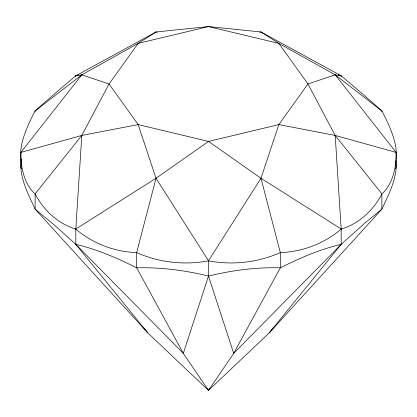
<?xml version="1.0" encoding="UTF-8"?>
<svg xmlns="http://www.w3.org/2000/svg" width="417" height="417" viewBox="0 0 417 417"><rect width="100%" height="100%" fill="white"/><g stroke="black" fill="none" stroke-linecap="round" stroke-linejoin="round"><path stroke-width="0.63" d="M157.287 32.271L156.021 31.984L138.173 43.394L81.81 74.831L20.85 152.424L20.85 167.728C21.882 182.495 29.091 195.954 35.132 209.188L147.712 332.818L208.5 390.427L269.288 332.818L381.868 209.188C387.904 195.954 395.134 182.5 396.15 167.728L396.15 152.424L335.19 74.831L278.827 43.394L260.979 31.979L208.5 26.573L156.021 31.984L75.811 75.816L75.811 76.77M35.132 111.918L35.132 110.964L81.81 74.831L109.045 83.994L138.173 124.594L156.021 178.267L208.5 260.761L208.5 276.064L183.318 353.376L208.5 390.427L209.621 388.832M144.141 328.174L147.712 332.818L75.811 244.336L75.811 229.032L81.81 135.421L109.045 83.994L138.173 43.394L208.5 26.573L278.827 43.394L307.954 83.994L335.19 135.421L381.868 193.884L381.868 209.188L365.094 222.881L341.189 244.336L233.682 353.376L208.5 390.427L207.379 388.832M21.184 158.919L20.85 167.728L21.642 168.76M208.797 389.165L208.5 390.427L208.203 389.165M396.15 152.424L335.19 135.421L278.827 124.594L208.5 141.415L156.021 178.267L136.687 252.514L136.687 267.818L183.318 353.376L75.811 244.336L53.048 223.872L35.132 209.188L35.132 193.884L81.81 135.421L138.173 124.594L208.5 141.415L260.979 178.267L341.189 229.032L341.189 244.336L269.288 332.818L272.859 328.174M208.5 260.761L260.979 178.267L278.827 124.594L307.954 83.994L335.19 74.831L341.189 75.816L341.189 76.77M395.358 168.76L396.15 167.728L395.947 160.821M155.145 32.907L156.021 31.984M75.811 229.032L156.021 178.267M20.85 152.424L81.81 135.421M75.811 244.336C97.062 249.345 117.229 258.076 136.687 267.818C160.863 267.198 185.044 270.32 208.5 276.064C231.956 270.32 256.137 267.198 280.313 267.818C299.771 258.076 319.938 249.34 341.189 244.336M259.713 32.271L260.979 31.979L341.189 75.816M75.811 75.816L81.81 74.831M335.19 74.831L381.868 110.964L381.868 111.918M260.979 31.979L261.855 32.907M208.5 276.064L233.682 353.376L280.313 267.818L280.313 252.514L260.979 178.267M335.19 135.421L341.189 229.032M338.354 74.909A124.777 17.545 25.2 0 0 341.169 75.805A124.813 3.816 39.2 0 1 363.968 95.191L368.018 98.699A125.798 3.847 39.2 0 1 381.852 110.953M381.92 110.995A125.011 31.781 50.4 0 1 396.218 152.492A125.011 62.05 59.2 0 1 381.925 193.968A125.011 90.009 65.6 0 1 341.226 229.126M78.646 74.909A124.813 17.55 -25.2 0 1 75.831 75.805M75.774 75.842A125.011 3.821 -39.2 0 0 35.07 111.016A125.011 31.781 -50.4 0 0 20.787 152.486A125.011 62.05 -59.2 0 0 35.08 193.962A125.011 90.009 -65.6 0 0 75.779 229.121A125.011 111.407 -68.5 0 0 136.682 252.608M136.646 252.608A125.011 122.989 -55.9 0 0 208.516 260.854A125.011 122.989 55.9 0 0 280.349 252.603M341.247 229.105A125.011 111.407 68.5 0 1 280.323 252.619"/></g></svg>
